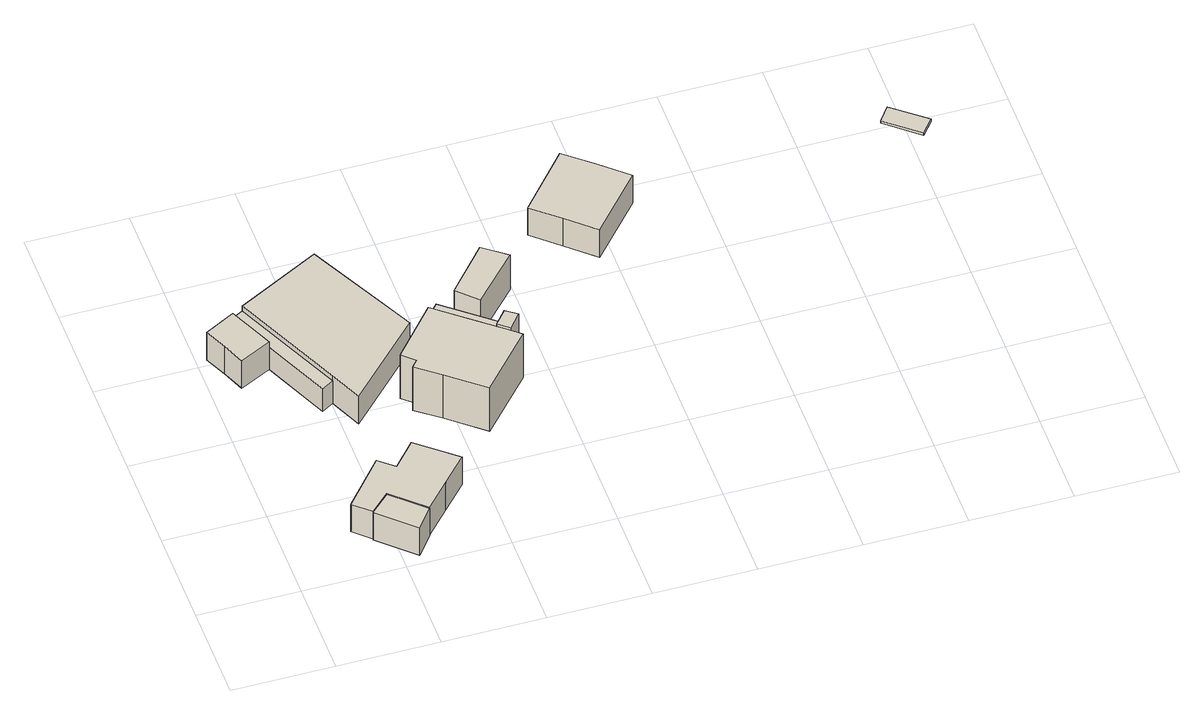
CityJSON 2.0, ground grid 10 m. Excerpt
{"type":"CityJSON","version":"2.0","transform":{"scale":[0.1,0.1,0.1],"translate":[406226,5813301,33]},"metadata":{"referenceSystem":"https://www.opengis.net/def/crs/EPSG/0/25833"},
"CityObjects":{
"building1":{"type":"Building","attributes":{"Gemeindeschluessel":"11000009","BezugspunktDach":"2200","function":"51009_1610","measuredHeight":3.53,"storeysAboveGround":0},"address":[{"country":"Germany","locality":"Berlin"}],"geometry":[{"type":"Solid","lod":"1","boundaries":[[[[0,1,2,3]],[[4,5,6,7]],[[4,7,3,2]],[[5,4,2,1]],[[6,5,1,0]],[[7,6,0,3]]]]}]},
"building2":{"type":"Building","attributes":{"Gemeindeschluessel":"11000009","BezugspunktDach":"2200","function":"31001_1312","measuredHeight":4.14,"storeysAboveGround":1},"address":[{"country":"Germany","locality":"Berlin","thoroughfareNumber":"20T","thoroughfareName":"Hinter dem Kurpark"}],"geometry":[{"type":"Solid","lod":"1","boundaries":[[[[8,9,10,11,12,13,14,15,16,17]],[[18,19,20,21,22,23,24,25,26,27]],[[18,27,17,16]],[[19,18,16,15]],[[20,19,15,14]],[[21,20,14,13]],[[22,21,13,12]],[[23,22,12,11]],[[24,23,11,10]],[[25,24,10,9]],[[26,25,9,8]],[[27,26,8,17]]]]}]},
"building3":{"type":"Building","attributes":{"Gemeindeschluessel":"11000009","function":"31001_1010"},"address":[{"country":"Germany","locality":"Berlin","thoroughfareNumber":"78","thoroughfareName":"Spitzwegerichweg"}],"children":["building3-1","building3-2","building3-3"]},
"building3-1":{"type":"BuildingPart","attributes":{"BezugspunktDach":"2200","measuredHeight":3.49,"storeysAboveGround":1},"parents":["building3"],"geometry":[{"type":"MultiSurface","lod":"1","boundaries":[[[28,29,30,31,32,33,34]],[[35,36,37,38,39,40,41]],[[35,41,34,33]],[[36,35,33,32]],[[37,36,32,31]],[[38,37,31,30]],[[39,38,30,29]],[[40,39,29,28]],[[42,43,40,28,34]],[[41,40,43,42]]]}]},
"building3-2":{"type":"BuildingPart","attributes":{"BezugspunktDach":"2200","measuredHeight":2.89,"storeysAboveGround":1},"parents":["building3"],"geometry":[{"type":"MultiSurface","lod":"1","boundaries":[[[44,45,43,42,46]],[[41,40,47,48,49]],[[41,49,46,42]],[[47,40,43,45]],[[48,47,45,44]],[[50,40,41,42,43]],[[51,52,46,49]],[[48,44,52,51]]]}]},
"building3-3":{"type":"BuildingPart","attributes":{"BezugspunktDach":"2200","measuredHeight":4.18,"storeysAboveGround":1},"parents":["building3"],"geometry":[{"type":"MultiSurface","lod":"1","boundaries":[[[53,54,55,56,57,58]],[[49,51,48,59,60,61]],[[49,61,58,57]],[[52,46,49,57,56]],[[48,44,52,51,56,55]],[[59,48,55,54]],[[60,59,54,53]],[[61,60,53,58]],[[51,49,46,52]],[[51,52,44,48]]]}]},
"building4":{"type":"Building","attributes":{"Gemeindeschluessel":"11000009","function":"31001_1312"},"address":[{"country":"Germany","locality":"Berlin","thoroughfareNumber":"220","thoroughfareName":"Hinter dem Kurpark"}],"children":["building4-1","building4-2"]},
"building4-1":{"type":"BuildingPart","attributes":{"BezugspunktDach":"2200","measuredHeight":6.71,"storeysAboveGround":1},"parents":["building4"],"geometry":[{"type":"MultiSurface","lod":"1","boundaries":[[[62,63,64,65,66,67,68,69,70,71]],[[72,73,74,75,76,77,78,79,80,81]],[[72,81,71,70]],[[82,83,70,69]],[[84,82,73,69,68]],[[75,74,68,67]],[[76,75,67,66]],[[77,76,66,65]],[[78,77,65,64]],[[79,78,64,63]],[[80,79,63,62]],[[81,80,62,71]],[[73,72,83,82]],[[74,73,82,84]]]}]},
"building4-2":{"type":"BuildingPart","attributes":{"BezugspunktDach":"2200","measuredHeight":4.19,"storeysAboveGround":1},"parents":["building4"],"geometry":[{"type":"MultiSurface","lod":"1","boundaries":[[[84,85,86,83]],[[87,88,74,72]],[[87,72,83,86]],[[88,87,86,85]],[[74,88,85,84]],[[72,73,82,83,89]],[[74,84,82,73]]]}]},
"building5":{"type":"Building","attributes":{"Gemeindeschluessel":"11000009","BezugspunktDach":"2200","function":"51009_1610","measuredHeight":5.75,"storeysAboveGround":0},"address":[{"country":"Germany","locality":"Berlin"}],"geometry":[{"type":"Solid","lod":"1","boundaries":[[[[90,91,92,93]],[[88,94,75,74]],[[88,74,93,92]],[[94,88,92,91]],[[75,94,91,90]],[[74,75,90,93]]]]}]},
"building6":{"type":"Building","attributes":{"Gemeindeschluessel":"11000009","BezugspunktDach":"2200","function":"31001_2000","measuredHeight":4.47,"storeysAboveGround":1},"address":[{"country":"Germany","locality":"Berlin","thoroughfareNumber":"220 (2)","thoroughfareName":"Hinter dem Kurpark"}],"geometry":[{"type":"Solid","lod":"1","boundaries":[[[[95,96,97,98]],[[99,100,101,102]],[[99,102,98,97]],[[100,99,97,96]],[[101,100,96,95]],[[102,101,95,98]]]]}]},
"building7":{"type":"Building","attributes":{"Gemeindeschluessel":"11000009","BezugspunktDach":"2200","function":"31001_1312","measuredHeight":4.26,"storeysAboveGround":1},"address":[{"country":"Germany","locality":"Berlin","thoroughfareNumber":"221","thoroughfareName":"Hinter dem Kurpark"}],"geometry":[{"type":"Solid","lod":"1","boundaries":[[[[103,104,105,106,107,108]],[[109,110,111,112,113,114]],[[109,114,108,107]],[[110,109,107,106]],[[111,110,106,105]],[[112,111,105,104]],[[113,112,104,103]],[[114,113,103,108]]]]}]},
"building8":{"type":"Building","attributes":{"Gemeindeschluessel":"11000009","BezugspunktDach":"2200","function":"31001_2000","measuredHeight":0.295,"storeysAboveGround":1},"address":[{"country":"Germany","locality":"Berlin","thoroughfareNumber":"222 (1)","thoroughfareName":"Hinter dem Kurpark"}],"geometry":[{"type":"Solid","lod":"1","boundaries":[[[[115,116,117,118]],[[119,120,121,122]],[[119,122,118,117]],[[120,119,117,116]],[[121,120,116,115]],[[122,121,115,118]]]]}]}
},
"vertices":[
[113,2,51],[129,23,51],[98,52,51],[79,34,51],[98,52,16],[129,23,16],[113,2,16],[79,34,16],
[79,34,52],[98,52,52],[129,23,52],[153,49,52],[177,75,52],[139,107,52],[117,82,52],[102,95,52],[101,94,52],[63,49,52],[101,94,17],[102,95,17],[117,82,17],[139,107,17],[177,75,17],[153,49,17],[129,23,17],[98,52,17],[79,34,17],[63,49,17],
[94,197,65],[108,165,65],[181,240,65],[165,272,65],[161,280,65],[126,350,65],[44,307,65],[126,350,30],[161,280,30],[165,272,30],[181,240,30],[108,165,30],[94,197,30],[44,307,30],[44,307,59],[94,197,59],
[53,256,59],[82,190,59],[33,301,59],[82,190,30],[53,256,30],[33,301,30],[94,197,56],[43,279,30],[43,279,59],
[13,263,65],[22,241,65],[53,256,65],[43,279,65],[33,301,65],[3,285,65],[22,241,30],[13,263,30],[3,285,30],
[170,187,71],[164,180,71],[187,162,71],[222,133,71],[272,189,71],[263,197,71],[252,206,71],[236,219,71],[201,248,71],[158,198,71],[201,248,16],[236,219,16],[252,206,16],[263,197,16],[272,189,16],[222,133,16],[187,162,16],[164,180,16],[170,187,16],[158,198,16],[236,219,58],[201,248,58],[252,206,58],
[264,220,58],[213,262,58],[213,262,16],[264,220,16],[201,248,38],
[263,197,74],[275,212,74],[264,220,74],[252,206,74],[275,212,16],
[252,252,61],[295,298,61],[272,316,61],[233,271,61],[272,316,17],[295,298,17],[252,252,17],[233,271,17],
[358,338,50],[385,314,50],[435,371,50],[408,395,50],[381,418,50],[332,361,50],[381,418,15],[408,395,15],[435,371,15],[385,314,15],[358,338,15],[332,361,15],
[713,379,10],[725,394,10],[692,421,10],[681,406,10],[692,421,7],[725,394,7],[713,379,7],[681,406,7]
]}
